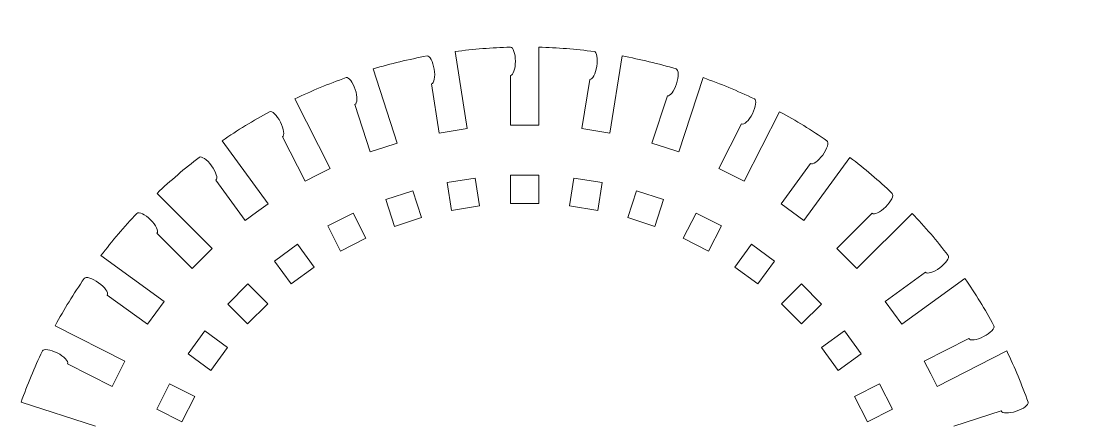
# Model space of a CAD drawing. Header units: millimetres. Extents: x -2210 to -375, y -2136 to -307.
# Drawn here: x -2205.5 to -2055.9, y -1389.4 to -1332.4 of the extents above; entities that cross this region are included whole.
import ezdxf

# ---------------------------------------------------------------- set-up
doc = ezdxf.new("R2010")
doc.units = ezdxf.units.MM
doc.header["$MEASUREMENT"] = 0
doc.layers.add('Layer 1', color=7, linetype='Continuous')

msp = doc.modelspace()

# ---------------------------------------------------------------- linework, layer by layer
at = {"layer": 'Layer 1', "color": 1, "lineweight": 9}
for points, knots in [([(-1913.3139, -2131.478), (-2121.8984, -1836.5743), (-1965.6681, -1717.348), (-1848.1802, -1627.6878), (-1848.1802, -1627.6878), (-1848.1802, -1627.6878), (-1848.1802, -1627.6878), (-1848.1802, -1627.6878), (-1848.1802, -1627.6878), (-1800.8043, -1591.5329), (-1760.4813, -1560.7614), (-1760.4558, -1528.3561), (-1760.4558, -1528.3561), (-1760.4558, -1528.3561), (-1760.4558, -1528.3561), (-1760.4558, -1528.3561), (-1760.4558, -1528.3561), (-1760.4103, -1463.037), (-1760.3725, -1397.718), (-1760.246, -1332.4)], [0, 0, 0, 0, 0.16666667, 0.16666667, 0.16666667, 0.16666667, 0.33333333, 0.33333333, 0.33333333, 0.33333333, 0.5, 0.5, 0.5, 0.5, 0.66666667, 0.66666667, 0.66666667, 0.66666667, 1, 1, 1, 1]), ([(-2136.1453, -1340.1034), (-2135.7523, -1340.1034), (-2135.4349, -1339.2043), (-2135.4349, -1338.1054), (-2135.4349, -1338.1054), (-2135.4349, -1338.1054), (-2135.4349, -1338.1054), (-2135.4349, -1338.1054), (-2135.4349, -1338.1054), (-2135.4349, -1338.1054), (-2135.4349, -1338.1054), (-2135.4349, -1338.1054), (-2135.4349, -1338.1054), (-2135.4349, -1338.1054), (-2135.4349, -1338.1054), (-2135.4349, -1338.1054), (-2135.4349, -1338.1054), (-2135.436, -1337.0065), (-2135.7557, -1336.1074), (-2136.1453, -1336.1041), (-2136.1453, -1336.1041), (-2136.1453, -1336.1041), (-2136.1453, -1336.1041), (-2136.1453, -1336.1041), (-2136.1453, -1336.1041), (-2136.1453, -1336.1041), (-2136.1453, -1336.1041), (-2136.1453, -1336.1041)], [0, 0, 0, 0, 0.125, 0.125, 0.125, 0.125, 0.25, 0.25, 0.25, 0.25, 0.375, 0.375, 0.375, 0.375, 0.5, 0.5, 0.5, 0.5, 0.625, 0.625, 0.625, 0.625, 0.75, 0.75, 0.75, 0.75, 1, 1, 1, 1]), ([(-2124.9143, -1340.6717), (-2124.5258, -1340.7328), (-2124.0707, -1339.8936), (-2123.8998, -1338.8092), (-2123.8998, -1338.8092), (-2123.8998, -1338.8092), (-2123.8998, -1338.8092), (-2123.8998, -1338.8092), (-2123.8998, -1338.8092), (-2123.8998, -1338.8092), (-2123.8998, -1338.8092), (-2123.8998, -1338.8092), (-2123.8998, -1338.8092), (-2123.8998, -1338.8092), (-2123.8998, -1338.8092), (-2123.8998, -1338.8092), (-2123.8998, -1338.8092), (-2123.7288, -1337.7236), (-2123.9042, -1336.7856), (-2124.2883, -1336.7212), (-2124.2883, -1336.7212), (-2124.2883, -1336.7212), (-2124.2883, -1336.7212), (-2124.2883, -1336.7212), (-2124.2883, -1336.7212), (-2124.2883, -1336.7212), (-2124.2883, -1336.7212), (-2124.2883, -1336.7212)], [0, 0, 0, 0, 0.125, 0.125, 0.125, 0.125, 0.25, 0.25, 0.25, 0.25, 0.375, 0.375, 0.375, 0.375, 0.5, 0.5, 0.5, 0.5, 0.625, 0.625, 0.625, 0.625, 0.75, 0.75, 0.75, 0.75, 1, 1, 1, 1]), ([(-2147.3274, -1341.3), (-2146.9389, -1341.2378), (-2146.7658, -1340.2999), (-2146.9378, -1339.2143), (-2146.9378, -1339.2143), (-2146.9378, -1339.2143), (-2146.9378, -1339.2143), (-2146.9378, -1339.2143), (-2146.9378, -1339.2143), (-2146.9378, -1339.2143), (-2146.9378, -1339.2143), (-2146.9378, -1339.2143), (-2146.9378, -1339.2143), (-2146.9378, -1339.2143), (-2146.9378, -1339.2143), (-2146.9378, -1339.2143), (-2146.9378, -1339.2143), (-2147.111, -1338.1298), (-2147.5683, -1337.2918), (-2147.9535, -1337.3495), (-2147.9535, -1337.3495), (-2147.9535, -1337.3495), (-2147.9535, -1337.3495), (-2147.9535, -1337.3495), (-2147.9535, -1337.3495), (-2147.9535, -1337.3495), (-2147.9535, -1337.3495), (-2147.9535, -1337.3495)], [0, 0, 0, 0, 0.125, 0.125, 0.125, 0.125, 0.25, 0.25, 0.25, 0.25, 0.375, 0.375, 0.375, 0.375, 0.5, 0.5, 0.5, 0.5, 0.625, 0.625, 0.625, 0.625, 0.75, 0.75, 0.75, 0.75, 1, 1, 1, 1]), ([(-2113.9098, -1342.9894), (-2113.5357, -1343.1104), (-2112.9552, -1342.3534), (-2112.6166, -1341.3078), (-2112.6166, -1341.3078), (-2112.6166, -1341.3078), (-2112.6166, -1341.3078), (-2112.6166, -1341.3078), (-2112.6166, -1341.3078), (-2112.6166, -1341.3078), (-2112.6166, -1341.3078), (-2112.6166, -1341.3078), (-2112.6166, -1341.3078), (-2112.6166, -1341.3078), (-2112.6166, -1341.3078), (-2112.6166, -1341.3078), (-2112.6166, -1341.3078), (-2112.2781, -1340.2633), (-2112.3036, -1339.3087), (-2112.6732, -1339.1854), (-2112.6732, -1339.1854), (-2112.6732, -1339.1854), (-2112.6732, -1339.1854), (-2112.6732, -1339.1854), (-2112.6732, -1339.1854), (-2112.6732, -1339.1854), (-2112.6732, -1339.1854), (-2112.6732, -1339.1854)], [0, 0, 0, 0, 0.125, 0.125, 0.125, 0.125, 0.25, 0.25, 0.25, 0.25, 0.375, 0.375, 0.375, 0.375, 0.5, 0.5, 0.5, 0.5, 0.625, 0.625, 0.625, 0.625, 0.75, 0.75, 0.75, 0.75, 1, 1, 1, 1]), ([(-2158.1843, -1344.2304), (-2157.8114, -1344.1094), (-2157.787, -1343.1548), (-2158.1266, -1342.1103), (-2158.1266, -1342.1103), (-2158.1266, -1342.1103), (-2158.1266, -1342.1103), (-2158.1266, -1342.1103), (-2158.1266, -1342.1103), (-2158.1266, -1342.1103), (-2158.1266, -1342.1103), (-2158.1266, -1342.1103), (-2158.1266, -1342.1103), (-2158.1266, -1342.1103), (-2158.1266, -1342.1103), (-2158.1266, -1342.1103), (-2158.1266, -1342.1103), (-2158.4674, -1341.0658), (-2159.049, -1340.3088), (-2159.4209, -1340.4264), (-2159.4209, -1340.4264), (-2159.4209, -1340.4264), (-2159.4209, -1340.4264), (-2159.4209, -1340.4264), (-2159.4209, -1340.4264), (-2159.4209, -1340.4264), (-2159.4209, -1340.4264), (-2159.4209, -1340.4264)], [0, 0, 0, 0, 0.125, 0.125, 0.125, 0.125, 0.25, 0.25, 0.25, 0.25, 0.375, 0.375, 0.375, 0.375, 0.5, 0.5, 0.5, 0.5, 0.625, 0.625, 0.625, 0.625, 0.75, 0.75, 0.75, 0.75, 1, 1, 1, 1]), ([(-2103.4036, -1346.9998), (-2103.0529, -1347.1786), (-2102.3613, -1346.5214), (-2101.8629, -1345.5413), (-2101.8629, -1345.5413), (-2101.8629, -1345.5413), (-2101.8629, -1345.5413), (-2101.8629, -1345.5413), (-2101.8629, -1345.5413), (-2101.8629, -1345.5413), (-2101.8629, -1345.5413), (-2101.8629, -1345.5413), (-2101.8629, -1345.5413), (-2101.8629, -1345.5413), (-2101.8629, -1345.5413), (-2101.8629, -1345.5413), (-2101.8629, -1345.5413), (-2101.3657, -1344.5623), (-2101.2413, -1343.6155), (-2101.5877, -1343.4367), (-2101.5877, -1343.4367), (-2101.5877, -1343.4367), (-2101.5877, -1343.4367), (-2101.5877, -1343.4367), (-2101.5877, -1343.4367), (-2101.5877, -1343.4367), (-2101.5877, -1343.4367), (-2101.5877, -1343.4367)], [0, 0, 0, 0, 0.125, 0.125, 0.125, 0.125, 0.25, 0.25, 0.25, 0.25, 0.375, 0.375, 0.375, 0.375, 0.5, 0.5, 0.5, 0.5, 0.625, 0.625, 0.625, 0.625, 0.75, 0.75, 0.75, 0.75, 1, 1, 1, 1]), ([(-2168.4496, -1348.8236), (-2168.1, -1348.6449), (-2168.2243, -1347.6991), (-2168.7238, -1346.7201), (-2168.7238, -1346.7201), (-2168.7238, -1346.7201), (-2168.7238, -1346.7201), (-2168.7238, -1346.7201), (-2168.7238, -1346.7201), (-2168.7238, -1346.7201), (-2168.7238, -1346.7201), (-2168.7238, -1346.7201), (-2168.7238, -1346.7201), (-2168.7238, -1346.7201), (-2168.7238, -1346.7201), (-2168.7238, -1346.7201), (-2168.7238, -1346.7201), (-2169.2244, -1345.7422), (-2169.917, -1345.0862), (-2170.2656, -1345.2605), (-2170.2656, -1345.2605), (-2170.2656, -1345.2605), (-2170.2656, -1345.2605), (-2170.2656, -1345.2605), (-2170.2656, -1345.2605), (-2170.2656, -1345.2605), (-2170.2656, -1345.2605), (-2170.2656, -1345.2605)], [0, 0, 0, 0, 0.125, 0.125, 0.125, 0.125, 0.25, 0.25, 0.25, 0.25, 0.375, 0.375, 0.375, 0.375, 0.5, 0.5, 0.5, 0.5, 0.625, 0.625, 0.625, 0.625, 0.75, 0.75, 0.75, 0.75, 1, 1, 1, 1]), ([(-2093.6534, -1352.6053), (-2093.3359, -1352.8362), (-2092.55, -1352.2945), (-2091.904, -1351.4054), (-2091.904, -1351.4054), (-2091.904, -1351.4054), (-2091.904, -1351.4054), (-2091.904, -1351.4054), (-2091.904, -1351.4054), (-2091.904, -1351.4054), (-2091.904, -1351.4054), (-2091.904, -1351.4054), (-2091.904, -1351.4054), (-2091.904, -1351.4054), (-2091.904, -1351.4054), (-2091.904, -1351.4054), (-2091.904, -1351.4054), (-2091.2591, -1350.5163), (-2090.9894, -1349.6006), (-2091.3035, -1349.3697), (-2091.3035, -1349.3697), (-2091.3035, -1349.3697), (-2091.3035, -1349.3697), (-2091.3035, -1349.3697), (-2091.3035, -1349.3697), (-2091.3035, -1349.3697), (-2091.3035, -1349.3697), (-2091.3035, -1349.3697)], [0, 0, 0, 0, 0.125, 0.125, 0.125, 0.125, 0.25, 0.25, 0.25, 0.25, 0.375, 0.375, 0.375, 0.375, 0.5, 0.5, 0.5, 0.5, 0.625, 0.625, 0.625, 0.625, 0.75, 0.75, 0.75, 0.75, 1, 1, 1, 1]), ([(-2177.8702, -1354.9663), (-2177.5527, -1354.7343), (-2177.8236, -1353.8197), (-2178.4696, -1352.9317), (-2178.4696, -1352.9317), (-2178.4696, -1352.9317), (-2178.4696, -1352.9317), (-2178.4696, -1352.9317), (-2178.4696, -1352.9317), (-2178.4696, -1352.9317), (-2178.4696, -1352.9317), (-2178.4696, -1352.9317), (-2178.4696, -1352.9317), (-2178.4696, -1352.9317), (-2178.4696, -1352.9317), (-2178.4696, -1352.9317), (-2178.4696, -1352.9317), (-2179.1167, -1352.0437), (-2179.9037, -1351.5031), (-2180.2201, -1351.7307), (-2180.2201, -1351.7307), (-2180.2201, -1351.7307), (-2180.2201, -1351.7307), (-2180.2201, -1351.7307), (-2180.2201, -1351.7307), (-2180.2201, -1351.7307), (-2180.2201, -1351.7307), (-2180.2201, -1351.7307)], [0, 0, 0, 0, 0.125, 0.125, 0.125, 0.125, 0.25, 0.25, 0.25, 0.25, 0.375, 0.375, 0.375, 0.375, 0.5, 0.5, 0.5, 0.5, 0.625, 0.625, 0.625, 0.625, 0.75, 0.75, 0.75, 0.75, 1, 1, 1, 1]), ([(-2145.1174, -1355.3049), (-2145.1174, -1355.3049), (-2141.1336, -1354.6733), (-2141.1336, -1354.6733), (-2141.1336, -1354.6733), (-2141.1336, -1354.6733), (-2140.5087, -1358.6215), (-2140.5087, -1358.6215), (-2140.5087, -1358.6215), (-2140.5087, -1358.6215), (-2144.4925, -1359.2531), (-2144.4925, -1359.2531), (-2144.4925, -1359.2531), (-2144.4925, -1359.2531), (-2145.1174, -1355.3049), (-2145.1174, -1355.3049)], [0, 0, 0, 0, 0.2, 0.2, 0.2, 0.2, 0.4, 0.4, 0.4, 0.4, 0.6, 0.6, 0.6, 0.6, 1, 1, 1, 1]), ([(-2136.1542, -1354.2814), (-2136.1542, -1354.2814), (-2132.1204, -1354.2814), (-2132.1204, -1354.2814), (-2132.1204, -1354.2814), (-2132.1204, -1354.2814), (-2132.1204, -1358.2797), (-2132.1204, -1358.2797), (-2132.1204, -1358.2797), (-2132.1204, -1358.2797), (-2136.1542, -1358.2797), (-2136.1542, -1358.2797), (-2136.1542, -1358.2797), (-2136.1542, -1358.2797), (-2136.1542, -1354.2814), (-2136.1542, -1354.2814)], [0, 0, 0, 0, 0.2, 0.2, 0.2, 0.2, 0.4, 0.4, 0.4, 0.4, 0.6, 0.6, 0.6, 0.6, 1, 1, 1, 1]), ([(-2127.1399, -1354.6733), (-2127.1399, -1354.6733), (-2123.1561, -1355.3049), (-2123.1561, -1355.3049), (-2123.1561, -1355.3049), (-2123.1561, -1355.3049), (-2123.7821, -1359.2531), (-2123.7821, -1359.2531), (-2123.7821, -1359.2531), (-2123.7821, -1359.2531), (-2127.7659, -1358.6215), (-2127.7659, -1358.6215), (-2127.7659, -1358.6215), (-2127.7659, -1358.6215), (-2127.1399, -1354.6733), (-2127.1399, -1354.6733)], [0, 0, 0, 0, 0.2, 0.2, 0.2, 0.2, 0.4, 0.4, 0.4, 0.4, 0.6, 0.6, 0.6, 0.6, 1, 1, 1, 1]), ([(-2153.8121, -1357.7169), (-2153.8121, -1357.7169), (-2149.9748, -1356.4704), (-2149.9748, -1356.4704), (-2149.9748, -1356.4704), (-2149.9748, -1356.4704), (-2148.7394, -1360.2732), (-2148.7394, -1360.2732), (-2148.7394, -1360.2732), (-2148.7394, -1360.2732), (-2152.5766, -1361.5198), (-2152.5766, -1361.5198), (-2152.5766, -1361.5198), (-2152.5766, -1361.5198), (-2153.8121, -1357.7169), (-2153.8121, -1357.7169)], [0, 0, 0, 0, 0.2, 0.2, 0.2, 0.2, 0.4, 0.4, 0.4, 0.4, 0.6, 0.6, 0.6, 0.6, 1, 1, 1, 1]), ([(-2118.2987, -1356.4704), (-2118.2987, -1356.4704), (-2114.4625, -1357.7169), (-2114.4625, -1357.7169), (-2114.4625, -1357.7169), (-2114.4625, -1357.7169), (-2115.698, -1361.5198), (-2115.698, -1361.5198), (-2115.698, -1361.5198), (-2115.698, -1361.5198), (-2119.5341, -1360.2732), (-2119.5341, -1360.2732), (-2119.5341, -1360.2732), (-2119.5341, -1360.2732), (-2118.2987, -1356.4704), (-2118.2987, -1356.4704)], [0, 0, 0, 0, 0.2, 0.2, 0.2, 0.2, 0.4, 0.4, 0.4, 0.4, 0.6, 0.6, 0.6, 0.6, 1, 1, 1, 1]), ([(-2084.901, -1359.6661), (-2084.6235, -1359.9436), (-2083.7622, -1359.5329), (-2082.9852, -1358.7547), (-2082.9852, -1358.7547), (-2082.9852, -1358.7547), (-2082.9852, -1358.7547), (-2082.9852, -1358.7547), (-2082.9852, -1358.7547), (-2082.9852, -1358.7547), (-2082.9852, -1358.7547), (-2082.9852, -1358.7547), (-2082.9852, -1358.7547), (-2082.9852, -1358.7547), (-2082.9852, -1358.7547), (-2082.9852, -1358.7547), (-2082.9852, -1358.7547), (-2082.2093, -1357.9777), (-2081.7997, -1357.1153), (-2082.0727, -1356.8378), (-2082.0727, -1356.8378), (-2082.0727, -1356.8378), (-2082.0727, -1356.8378), (-2082.0727, -1356.8378), (-2082.0727, -1356.8378), (-2082.0727, -1356.8378), (-2082.0727, -1356.8378), (-2082.0727, -1356.8378)], [0, 0, 0, 0, 0.125, 0.125, 0.125, 0.125, 0.25, 0.25, 0.25, 0.25, 0.375, 0.375, 0.375, 0.375, 0.5, 0.5, 0.5, 0.5, 0.625, 0.625, 0.625, 0.625, 0.75, 0.75, 0.75, 0.75, 1, 1, 1, 1]), ([(-2186.213, -1362.5065), (-2185.9355, -1362.2279), (-2186.3473, -1361.3677), (-2187.1243, -1360.5907), (-2187.1243, -1360.5907), (-2187.1243, -1360.5907), (-2187.1243, -1360.5907), (-2187.1243, -1360.5907), (-2187.1243, -1360.5907), (-2187.1243, -1360.5907), (-2187.1243, -1360.5907), (-2187.1243, -1360.5907), (-2187.1243, -1360.5907), (-2187.1243, -1360.5907), (-2187.1243, -1360.5907), (-2187.1243, -1360.5907), (-2187.1243, -1360.5907), (-2187.9024, -1359.8148), (-2188.7637, -1359.4041), (-2189.0412, -1359.6783), (-2189.0412, -1359.6783), (-2189.0412, -1359.6783), (-2189.0412, -1359.6783), (-2189.0412, -1359.6783), (-2189.0412, -1359.6783), (-2189.0412, -1359.6783), (-2189.0412, -1359.6783), (-2189.0412, -1359.6783)], [0, 0, 0, 0, 0.125, 0.125, 0.125, 0.125, 0.25, 0.25, 0.25, 0.25, 0.375, 0.375, 0.375, 0.375, 0.5, 0.5, 0.5, 0.5, 0.625, 0.625, 0.625, 0.625, 0.75, 0.75, 0.75, 0.75, 1, 1, 1, 1]), ([(-2162.0205, -1361.4598), (-2162.0205, -1361.4598), (-2158.4263, -1359.6283), (-2158.4263, -1359.6283), (-2158.4263, -1359.6283), (-2158.4263, -1359.6283), (-2156.6115, -1363.1903), (-2156.6115, -1363.1903), (-2156.6115, -1363.1903), (-2156.6115, -1363.1903), (-2160.2057, -1365.0218), (-2160.2057, -1365.0218), (-2160.2057, -1365.0218), (-2160.2057, -1365.0218), (-2162.0205, -1361.4598), (-2162.0205, -1361.4598)], [0, 0, 0, 0, 0.2, 0.2, 0.2, 0.2, 0.4, 0.4, 0.4, 0.4, 0.6, 0.6, 0.6, 0.6, 1, 1, 1, 1]), ([(-2109.8472, -1359.6283), (-2109.8472, -1359.6283), (-2106.2541, -1361.4598), (-2106.2541, -1361.4598), (-2106.2541, -1361.4598), (-2106.2541, -1361.4598), (-2108.0689, -1365.0218), (-2108.0689, -1365.0218), (-2108.0689, -1365.0218), (-2108.0689, -1365.0218), (-2111.662, -1363.1903), (-2111.662, -1363.1903), (-2111.662, -1363.1903), (-2111.662, -1363.1903), (-2109.8472, -1359.6283), (-2109.8472, -1359.6283)], [0, 0, 0, 0, 0.2, 0.2, 0.2, 0.2, 0.4, 0.4, 0.4, 0.4, 0.6, 0.6, 0.6, 0.6, 1, 1, 1, 1]), ([(-2169.543, -1366.4415), (-2169.543, -1366.4415), (-2166.2796, -1364.0705), (-2166.2796, -1364.0705), (-2166.2796, -1364.0705), (-2166.2796, -1364.0705), (-2163.9297, -1367.304), (-2163.9297, -1367.304), (-2163.9297, -1367.304), (-2163.9297, -1367.304), (-2167.1931, -1369.6749), (-2167.1931, -1369.6749), (-2167.1931, -1369.6749), (-2167.1931, -1369.6749), (-2169.543, -1366.4415), (-2169.543, -1366.4415)], [0, 0, 0, 0, 0.2, 0.2, 0.2, 0.2, 0.4, 0.4, 0.4, 0.4, 0.6, 0.6, 0.6, 0.6, 1, 1, 1, 1]), ([(-2101.9939, -1364.0705), (-2101.9939, -1364.0705), (-2098.7305, -1366.4415), (-2098.7305, -1366.4415), (-2098.7305, -1366.4415), (-2098.7305, -1366.4415), (-2101.0804, -1369.6749), (-2101.0804, -1369.6749), (-2101.0804, -1369.6749), (-2101.0804, -1369.6749), (-2104.3438, -1367.304), (-2104.3438, -1367.304), (-2104.3438, -1367.304), (-2104.3438, -1367.304), (-2101.9939, -1364.0705), (-2101.9939, -1364.0705)], [0, 0, 0, 0, 0.2, 0.2, 0.2, 0.2, 0.4, 0.4, 0.4, 0.4, 0.6, 0.6, 0.6, 0.6, 1, 1, 1, 1]), ([(-2077.3608, -1368.0099), (-2077.1299, -1368.3274), (-2076.2153, -1368.0554), (-2075.3262, -1367.4094), (-2075.3262, -1367.4094), (-2075.3262, -1367.4094), (-2075.3262, -1367.4094), (-2075.3262, -1367.4094), (-2075.3262, -1367.4094), (-2075.3262, -1367.4094), (-2075.3262, -1367.4094), (-2075.3262, -1367.4094), (-2075.3262, -1367.4094), (-2075.3262, -1367.4094), (-2075.3262, -1367.4094), (-2075.3262, -1367.4094), (-2075.3262, -1367.4094), (-2074.4382, -1366.7623), (-2073.8987, -1365.9753), (-2074.1251, -1365.6589), (-2074.1251, -1365.6589), (-2074.1251, -1365.6589), (-2074.1251, -1365.6589), (-2074.1251, -1365.6589), (-2074.1251, -1365.6589), (-2074.1251, -1365.6589), (-2074.1251, -1365.6589), (-2074.1251, -1365.6589)], [0, 0, 0, 0, 0.125, 0.125, 0.125, 0.125, 0.25, 0.25, 0.25, 0.25, 0.375, 0.375, 0.375, 0.375, 0.5, 0.5, 0.5, 0.5, 0.625, 0.625, 0.625, 0.625, 0.75, 0.75, 0.75, 0.75, 1, 1, 1, 1]), ([(-2193.2748, -1371.2589), (-2193.0439, -1370.9403), (-2193.5845, -1370.1544), (-2194.4736, -1369.5095), (-2194.4736, -1369.5095), (-2194.4736, -1369.5095), (-2194.4736, -1369.5095), (-2194.4736, -1369.5095), (-2194.4736, -1369.5095), (-2194.4736, -1369.5095), (-2194.4736, -1369.5095), (-2194.4736, -1369.5095), (-2194.4736, -1369.5095), (-2194.4736, -1369.5095), (-2194.4736, -1369.5095), (-2194.4736, -1369.5095), (-2194.4736, -1369.5095), (-2195.3627, -1368.8646), (-2196.2784, -1368.5949), (-2196.5093, -1368.9079), (-2196.5093, -1368.9079), (-2196.5093, -1368.9079), (-2196.5093, -1368.9079), (-2196.5093, -1368.9079), (-2196.5093, -1368.9079), (-2196.5093, -1368.9079), (-2196.5093, -1368.9079), (-2196.5093, -1368.9079)], [0, 0, 0, 0, 0.125, 0.125, 0.125, 0.125, 0.25, 0.25, 0.25, 0.25, 0.375, 0.375, 0.375, 0.375, 0.5, 0.5, 0.5, 0.5, 0.625, 0.625, 0.625, 0.625, 0.75, 0.75, 0.75, 0.75, 1, 1, 1, 1]), ([(-2176.1941, -1372.5376), (-2176.1941, -1372.5376), (-2173.3414, -1369.6849), (-2173.3414, -1369.6849), (-2173.3414, -1369.6849), (-2173.3414, -1369.6849), (-2170.5153, -1372.5121), (-2170.5153, -1372.5121), (-2170.5153, -1372.5121), (-2170.5153, -1372.5121), (-2173.3669, -1375.3648), (-2173.3669, -1375.3648), (-2173.3669, -1375.3648), (-2173.3669, -1375.3648), (-2176.1941, -1372.5376), (-2176.1941, -1372.5376)], [0, 0, 0, 0, 0.2, 0.2, 0.2, 0.2, 0.4, 0.4, 0.4, 0.4, 0.6, 0.6, 0.6, 0.6, 1, 1, 1, 1]), ([(-2094.9321, -1369.6849), (-2094.9321, -1369.6849), (-2092.0805, -1372.5376), (-2092.0805, -1372.5376), (-2092.0805, -1372.5376), (-2092.0805, -1372.5376), (-2094.9066, -1375.3648), (-2094.9066, -1375.3648), (-2094.9066, -1375.3648), (-2094.9066, -1375.3648), (-2097.7593, -1372.5121), (-2097.7593, -1372.5121), (-2097.7593, -1372.5121), (-2097.7593, -1372.5121), (-2094.9321, -1369.6849), (-2094.9321, -1369.6849)], [0, 0, 0, 0, 0.2, 0.2, 0.2, 0.2, 0.4, 0.4, 0.4, 0.4, 0.6, 0.6, 0.6, 0.6, 1, 1, 1, 1]), ([(-2071.2181, -1377.4294), (-2071.0405, -1377.779), (-2070.0936, -1377.6547), (-2069.1157, -1377.1552), (-2069.1157, -1377.1552), (-2069.1157, -1377.1552), (-2069.1157, -1377.1552), (-2069.1157, -1377.1552), (-2069.1157, -1377.1552), (-2069.1157, -1377.1552), (-2069.1157, -1377.1552), (-2069.1157, -1377.1552), (-2069.1157, -1377.1552), (-2069.1157, -1377.1552), (-2069.1157, -1377.1552), (-2069.1157, -1377.1552), (-2069.1157, -1377.1552), (-2068.1367, -1376.6557), (-2067.4807, -1375.962), (-2067.655, -1375.6134), (-2067.655, -1375.6134), (-2067.655, -1375.6134), (-2067.655, -1375.6134), (-2067.655, -1375.6134), (-2067.655, -1375.6134), (-2067.655, -1375.6134), (-2067.655, -1375.6134), (-2067.655, -1375.6134)], [0, 0, 0, 0, 0.125, 0.125, 0.125, 0.125, 0.25, 0.25, 0.25, 0.25, 0.375, 0.375, 0.375, 0.375, 0.5, 0.5, 0.5, 0.5, 0.625, 0.625, 0.625, 0.625, 0.75, 0.75, 0.75, 0.75, 1, 1, 1, 1]), ([(-2181.8096, -1379.5994), (-2181.8096, -1379.5994), (-2179.4386, -1376.336), (-2179.4386, -1376.336), (-2179.4386, -1376.336), (-2179.4386, -1376.336), (-2176.2041, -1378.6859), (-2176.2041, -1378.6859), (-2176.2041, -1378.6859), (-2176.2041, -1378.6859), (-2178.575, -1381.9493), (-2178.575, -1381.9493), (-2178.575, -1381.9493), (-2178.575, -1381.9493), (-2181.8096, -1379.5994), (-2181.8096, -1379.5994)], [0, 0, 0, 0, 0.2, 0.2, 0.2, 0.2, 0.4, 0.4, 0.4, 0.4, 0.6, 0.6, 0.6, 0.6, 1, 1, 1, 1]), ([(-2088.836, -1376.336), (-2088.836, -1376.336), (-2086.465, -1379.5994), (-2086.465, -1379.5994), (-2086.465, -1379.5994), (-2086.465, -1379.5994), (-2089.6996, -1381.9493), (-2089.6996, -1381.9493), (-2089.6996, -1381.9493), (-2089.6996, -1381.9493), (-2092.0705, -1378.6859), (-2092.0705, -1378.6859), (-2092.0705, -1378.6859), (-2092.0705, -1378.6859), (-2088.836, -1376.336), (-2088.836, -1376.336)], [0, 0, 0, 0, 0.2, 0.2, 0.2, 0.2, 0.4, 0.4, 0.4, 0.4, 0.6, 0.6, 0.6, 0.6, 1, 1, 1, 1]), ([(-2198.8792, -1381.008), (-2198.7016, -1380.6584), (-2199.3576, -1379.9668), (-2200.3377, -1379.4685), (-2200.3377, -1379.4685), (-2200.3377, -1379.4685), (-2200.3377, -1379.4685), (-2200.3377, -1379.4685), (-2200.3377, -1379.4685), (-2200.3377, -1379.4685), (-2200.3377, -1379.4685), (-2200.3377, -1379.4685), (-2200.3377, -1379.4685), (-2200.3377, -1379.4685), (-2200.3377, -1379.4685), (-2200.3377, -1379.4685), (-2200.3377, -1379.4685), (-2201.3167, -1378.9701), (-2202.2636, -1378.8469), (-2202.4423, -1379.1932), (-2202.4423, -1379.1932), (-2202.4423, -1379.1932), (-2202.4423, -1379.1932), (-2202.4423, -1379.1932), (-2202.4423, -1379.1932), (-2202.4423, -1379.1932), (-2202.4423, -1379.1932), (-2202.4423, -1379.1932)], [0, 0, 0, 0, 0.125, 0.125, 0.125, 0.125, 0.25, 0.25, 0.25, 0.25, 0.375, 0.375, 0.375, 0.375, 0.5, 0.5, 0.5, 0.5, 0.625, 0.625, 0.625, 0.625, 0.75, 0.75, 0.75, 0.75, 1, 1, 1, 1]), ([(-2186.2507, -1387.4527), (-2186.2507, -1387.4527), (-2184.4192, -1383.8585), (-2184.4192, -1383.8585), (-2184.4192, -1383.8585), (-2184.4192, -1383.8585), (-2180.8572, -1385.6734), (-2180.8572, -1385.6734), (-2180.8572, -1385.6734), (-2180.8572, -1385.6734), (-2182.6887, -1389.2675), (-2182.6887, -1389.2675), (-2182.6887, -1389.2675), (-2182.6887, -1389.2675), (-2186.2507, -1387.4527), (-2186.2507, -1387.4527)], [0, 0, 0, 0, 0.2, 0.2, 0.2, 0.2, 0.4, 0.4, 0.4, 0.4, 0.6, 0.6, 0.6, 0.6, 1, 1, 1, 1]), ([(-2083.8554, -1383.8585), (-2083.8554, -1383.8585), (-2082.0239, -1387.4527), (-2082.0239, -1387.4527), (-2082.0239, -1387.4527), (-2082.0239, -1387.4527), (-2085.5859, -1389.2675), (-2085.5859, -1389.2675), (-2085.5859, -1389.2675), (-2085.5859, -1389.2675), (-2087.4174, -1385.6734), (-2087.4174, -1385.6734), (-2087.4174, -1385.6734), (-2087.4174, -1385.6734), (-2083.8554, -1383.8585), (-2083.8554, -1383.8585)], [0, 0, 0, 0, 0.2, 0.2, 0.2, 0.2, 0.4, 0.4, 0.4, 0.4, 0.6, 0.6, 0.6, 0.6, 1, 1, 1, 1]), ([(-2066.626, -1387.6947), (-2066.5039, -1388.0687), (-2065.5504, -1388.0932), (-2064.5048, -1387.7524), (-2064.5048, -1387.7524), (-2064.5048, -1387.7524), (-2064.5048, -1387.7524), (-2064.5048, -1387.7524), (-2064.5048, -1387.7524), (-2064.5048, -1387.7524), (-2064.5048, -1387.7524), (-2064.5048, -1387.7524), (-2064.5048, -1387.7524), (-2064.5048, -1387.7524), (-2064.5048, -1387.7524), (-2064.5048, -1387.7524), (-2064.5048, -1387.7524), (-2063.4603, -1387.4116), (-2062.7044, -1386.83), (-2062.822, -1386.4592), (-2062.822, -1386.4592), (-2062.822, -1386.4592), (-2062.822, -1386.4592), (-2062.822, -1386.4592), (-2062.822, -1386.4592), (-2062.822, -1386.4592), (-2062.822, -1386.4592), (-2062.822, -1386.4592)], [0, 0, 0, 0, 0.125, 0.125, 0.125, 0.125, 0.25, 0.25, 0.25, 0.25, 0.375, 0.375, 0.375, 0.375, 0.5, 0.5, 0.5, 0.5, 0.625, 0.625, 0.625, 0.625, 0.75, 0.75, 0.75, 0.75, 1, 1, 1, 1])]:
    msp.add_open_spline(points, degree=3, knots=knots, dxfattribs=at)
for points in [[(-2136.1453, -1336.1041), (-2138.7682, -1336.174), (-2141.3845, -1336.3794), (-2143.9863, -1336.7212)], [(-2142.2536, -1347.6581), (-2142.2536, -1347.6581), (-2143.9863, -1336.7212), (-2143.9863, -1336.7212)], [(-2132.1293, -1347.1774), (-2132.1293, -1347.1774), (-2132.1293, -1336.1041), (-2132.1293, -1336.1041)], [(-2124.2883, -1336.7212), (-2126.889, -1336.3794), (-2129.5064, -1336.174), (-2132.1293, -1336.1041)], [(-2147.9535, -1337.3495), (-2150.532, -1337.829), (-2153.085, -1338.4417), (-2155.6003, -1339.1854)], [(-2122.0538, -1348.2863), (-2122.0538, -1348.2863), (-2120.3211, -1337.3495), (-2120.3211, -1337.3495)], [(-2112.6732, -1339.1854), (-2115.1896, -1338.4417), (-2117.7415, -1337.829), (-2120.3211, -1337.3495)], [(-2152.1781, -1349.7171), (-2152.1781, -1349.7171), (-2155.6003, -1339.1854), (-2155.6003, -1339.1854)], [(-2159.4209, -1340.4264), (-2161.8929, -1341.3033), (-2164.3182, -1342.3079), (-2166.6869, -1343.4367)], [(-2146.2208, -1348.2863), (-2146.2208, -1348.2863), (-2147.3274, -1341.3), (-2147.3274, -1341.3)], [(-2136.1453, -1347.1774), (-2136.1453, -1347.1774), (-2136.1453, -1340.1034), (-2136.1453, -1340.1034)], [(-2126.021, -1347.6581), (-2126.021, -1347.6581), (-2124.9143, -1340.6717), (-2124.9143, -1340.6717)], [(-2112.2758, -1350.9581), (-2112.2758, -1350.9581), (-2108.8537, -1340.4264), (-2108.8537, -1340.4264)], [(-2101.5877, -1343.4367), (-2103.9564, -1342.3079), (-2106.3817, -1341.3033), (-2108.8537, -1340.4264)], [(-2161.6598, -1353.3035), (-2161.6598, -1353.3035), (-2166.6869, -1343.4367), (-2166.6869, -1343.4367)], [(-2155.9988, -1350.9581), (-2155.9988, -1350.9581), (-2158.1843, -1344.2304), (-2158.1843, -1344.2304)], [(-2116.0954, -1349.7171), (-2116.0954, -1349.7171), (-2113.9098, -1342.9894), (-2113.9098, -1342.9894)], [(-2170.2656, -1345.2605), (-2172.5699, -1346.5126), (-2174.8088, -1347.8845), (-2176.9711, -1349.3697)], [(-2103.0362, -1355.1262), (-2103.0362, -1355.1262), (-2098.009, -1345.2605), (-2098.009, -1345.2605)], [(-2091.3035, -1349.3697), (-2093.4658, -1347.8845), (-2095.7035, -1346.5126), (-2098.009, -1345.2605)], [(-2136.1453, -1347.1774), (-2136.1453, -1347.1774), (-2134.1373, -1347.1774), (-2134.1373, -1347.1774)], [(-2132.1293, -1347.1774), (-2132.1293, -1347.1774), (-2134.1373, -1347.1774), (-2134.1373, -1347.1774)], [(-2106.6148, -1353.3035), (-2106.6148, -1353.3035), (-2103.4036, -1346.9998), (-2103.4036, -1346.9998)], [(-2165.2384, -1355.1262), (-2165.2384, -1355.1262), (-2168.4496, -1348.8236), (-2168.4496, -1348.8236)], [(-2146.2208, -1348.2863), (-2146.2208, -1348.2863), (-2144.2372, -1347.9722), (-2144.2372, -1347.9722)], [(-2142.2536, -1347.6581), (-2142.2536, -1347.6581), (-2144.2372, -1347.9722), (-2144.2372, -1347.9722)], [(-2126.021, -1347.6581), (-2126.021, -1347.6581), (-2124.0374, -1347.9722), (-2124.0374, -1347.9722)], [(-2122.0538, -1348.2863), (-2122.0538, -1348.2863), (-2124.0374, -1347.9722), (-2124.0374, -1347.9722)], [(-2170.4621, -1358.3285), (-2170.4621, -1358.3285), (-2176.9711, -1349.3697), (-2176.9711, -1349.3697)], [(-2155.9988, -1350.9581), (-2155.9988, -1350.9581), (-2154.0884, -1350.3376), (-2154.0884, -1350.3376)], [(-2152.1781, -1349.7171), (-2152.1781, -1349.7171), (-2154.0884, -1350.3376), (-2154.0884, -1350.3376)], [(-2116.0954, -1349.7171), (-2116.0954, -1349.7171), (-2114.1862, -1350.3376), (-2114.1862, -1350.3376)], [(-2112.2758, -1350.9581), (-2112.2758, -1350.9581), (-2114.1862, -1350.3376), (-2114.1862, -1350.3376)], [(-2180.2201, -1351.7307), (-2182.3013, -1353.328), (-2184.2971, -1355.0329), (-2186.2007, -1356.8378)], [(-2094.5625, -1360.6884), (-2094.5625, -1360.6884), (-2088.0534, -1351.7307), (-2088.0534, -1351.7307)], [(-2082.0727, -1356.8378), (-2083.9764, -1355.0329), (-2085.9733, -1353.328), (-2088.0534, -1351.7307)], [(-2161.6598, -1353.3035), (-2161.6598, -1353.3035), (-2163.4491, -1354.2148), (-2163.4491, -1354.2148)], [(-2106.6148, -1353.3035), (-2106.6148, -1353.3035), (-2104.8255, -1354.2148), (-2104.8255, -1354.2148)], [(-2097.8114, -1358.3285), (-2097.8114, -1358.3285), (-2093.6534, -1352.6053), (-2093.6534, -1352.6053)], [(-2165.2384, -1355.1262), (-2165.2384, -1355.1262), (-2163.4491, -1354.2148), (-2163.4491, -1354.2148)], [(-2103.0362, -1355.1262), (-2103.0362, -1355.1262), (-2104.8255, -1354.2148), (-2104.8255, -1354.2148)], [(-2173.7121, -1360.6884), (-2173.7121, -1360.6884), (-2177.8702, -1354.9663), (-2177.8702, -1354.9663)], [(-2178.3708, -1364.6677), (-2178.3708, -1364.6677), (-2186.2007, -1356.8378), (-2186.2007, -1356.8378)], [(-2170.4621, -1358.3285), (-2170.4621, -1358.3285), (-2172.0871, -1359.5084), (-2172.0871, -1359.5084)], [(-2097.8114, -1358.3285), (-2097.8114, -1358.3285), (-2096.1875, -1359.5084), (-2096.1875, -1359.5084)], [(-2189.0412, -1359.6783), (-2190.8461, -1361.5819), (-2192.5511, -1363.5777), (-2194.1495, -1365.6589)], [(-2173.7121, -1360.6884), (-2173.7121, -1360.6884), (-2172.0871, -1359.5084), (-2172.0871, -1359.5084)], [(-2094.5625, -1360.6884), (-2094.5625, -1360.6884), (-2096.1875, -1359.5084), (-2096.1875, -1359.5084)], [(-2089.9038, -1364.6677), (-2089.9038, -1364.6677), (-2084.901, -1359.6661), (-2084.901, -1359.6661)], [(-2087.0633, -1367.5082), (-2087.0633, -1367.5082), (-2079.2334, -1359.6783), (-2079.2334, -1359.6783)], [(-2074.1251, -1365.6589), (-2075.7235, -1363.5777), (-2077.4274, -1361.5819), (-2079.2334, -1359.6783)], [(-2181.2113, -1367.5082), (-2181.2113, -1367.5082), (-2186.213, -1362.5065), (-2186.213, -1362.5065)], [(-2178.3708, -1364.6677), (-2178.3708, -1364.6677), (-2179.7905, -1366.0885), (-2179.7905, -1366.0885)], [(-2089.9038, -1364.6677), (-2089.9038, -1364.6677), (-2088.483, -1366.0885), (-2088.483, -1366.0885)], [(-2185.1906, -1372.168), (-2185.1906, -1372.168), (-2194.1495, -1365.6589), (-2194.1495, -1365.6589)], [(-2181.2113, -1367.5082), (-2181.2113, -1367.5082), (-2179.7905, -1366.0885), (-2179.7905, -1366.0885)], [(-2087.0633, -1367.5082), (-2087.0633, -1367.5082), (-2088.483, -1366.0885), (-2088.483, -1366.0885)], [(-2083.084, -1372.168), (-2083.084, -1372.168), (-2077.3608, -1368.0099), (-2077.3608, -1368.0099)], [(-2196.5093, -1368.9079), (-2197.9945, -1371.0702), (-2199.3665, -1373.3091), (-2200.6196, -1375.6134)], [(-2080.723, -1375.417), (-2080.723, -1375.417), (-2071.7642, -1368.9079), (-2071.7642, -1368.9079)], [(-2067.655, -1375.6134), (-2068.9081, -1373.3091), (-2070.279, -1371.0702), (-2071.7642, -1368.9079)], [(-2187.5516, -1375.417), (-2187.5516, -1375.417), (-2193.2748, -1371.2589), (-2193.2748, -1371.2589)], [(-2185.1906, -1372.168), (-2185.1906, -1372.168), (-2186.3706, -1373.7919), (-2186.3706, -1373.7919)], [(-2083.084, -1372.168), (-2083.084, -1372.168), (-2081.9029, -1373.7919), (-2081.9029, -1373.7919)], [(-2187.5516, -1375.417), (-2187.5516, -1375.417), (-2186.3706, -1373.7919), (-2186.3706, -1373.7919)], [(-2080.723, -1375.417), (-2080.723, -1375.417), (-2081.9029, -1373.7919), (-2081.9029, -1373.7919)], [(-2190.7529, -1380.6406), (-2190.7529, -1380.6406), (-2200.6196, -1375.6134), (-2200.6196, -1375.6134)], [(-2077.5217, -1380.6406), (-2077.5217, -1380.6406), (-2071.2181, -1377.4294), (-2071.2181, -1377.4294)], [(-2202.4423, -1379.1932), (-2203.5711, -1381.5608), (-2204.5757, -1383.9862), (-2205.4526, -1386.4592)], [(-2075.698, -1384.2204), (-2075.698, -1384.2204), (-2065.8312, -1379.1932), (-2065.8312, -1379.1932)], [(-2062.822, -1386.4592), (-2063.6989, -1383.9862), (-2064.7035, -1381.5608), (-2065.8312, -1379.1932)], [(-2192.5766, -1384.2204), (-2192.5766, -1384.2204), (-2198.8792, -1381.008), (-2198.8792, -1381.008)], [(-2190.7529, -1380.6406), (-2190.7529, -1380.6406), (-2191.6642, -1382.431), (-2191.6642, -1382.431)], [(-2077.5217, -1380.6406), (-2077.5217, -1380.6406), (-2076.6093, -1382.431), (-2076.6093, -1382.431)], [(-2192.5766, -1384.2204), (-2192.5766, -1384.2204), (-2191.6642, -1382.431), (-2191.6642, -1382.431)], [(-2075.698, -1384.2204), (-2075.698, -1384.2204), (-2076.6093, -1382.431), (-2076.6093, -1382.431)], [(-2194.9209, -1389.8803), (-2194.9209, -1389.8803), (-2205.4526, -1386.4592), (-2205.4526, -1386.4592)], [(-2073.3537, -1389.8803), (-2073.3537, -1389.8803), (-2066.626, -1387.6947), (-2066.626, -1387.6947)]]:
    msp.add_open_spline(points, degree=3, dxfattribs=at)

doc.saveas('drawing.dxf')
